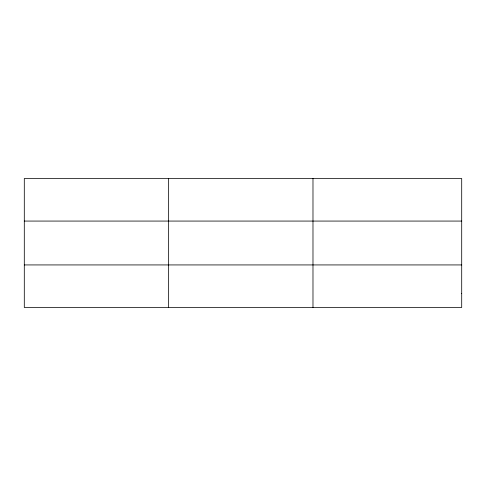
<?xml version="1.0" encoding="UTF-8"?>
<svg xmlns="http://www.w3.org/2000/svg" width="486" height="486" viewBox="0 0 486 486"><rect width="100%" height="100%" fill="white"/><g stroke="black" fill="none" stroke-linecap="round" stroke-linejoin="round"><path stroke-width="0.73" d="M168.642 178.508L168.642 307.492M312.984 178.508L312.984 307.492M24.3 221.069L461.7 221.069M24.3 264.931L461.7 264.931M461.7 293.307L461.7 307.492L24.3 307.492L24.3 178.508L461.7 178.508L461.7 293.307"/></g></svg>
